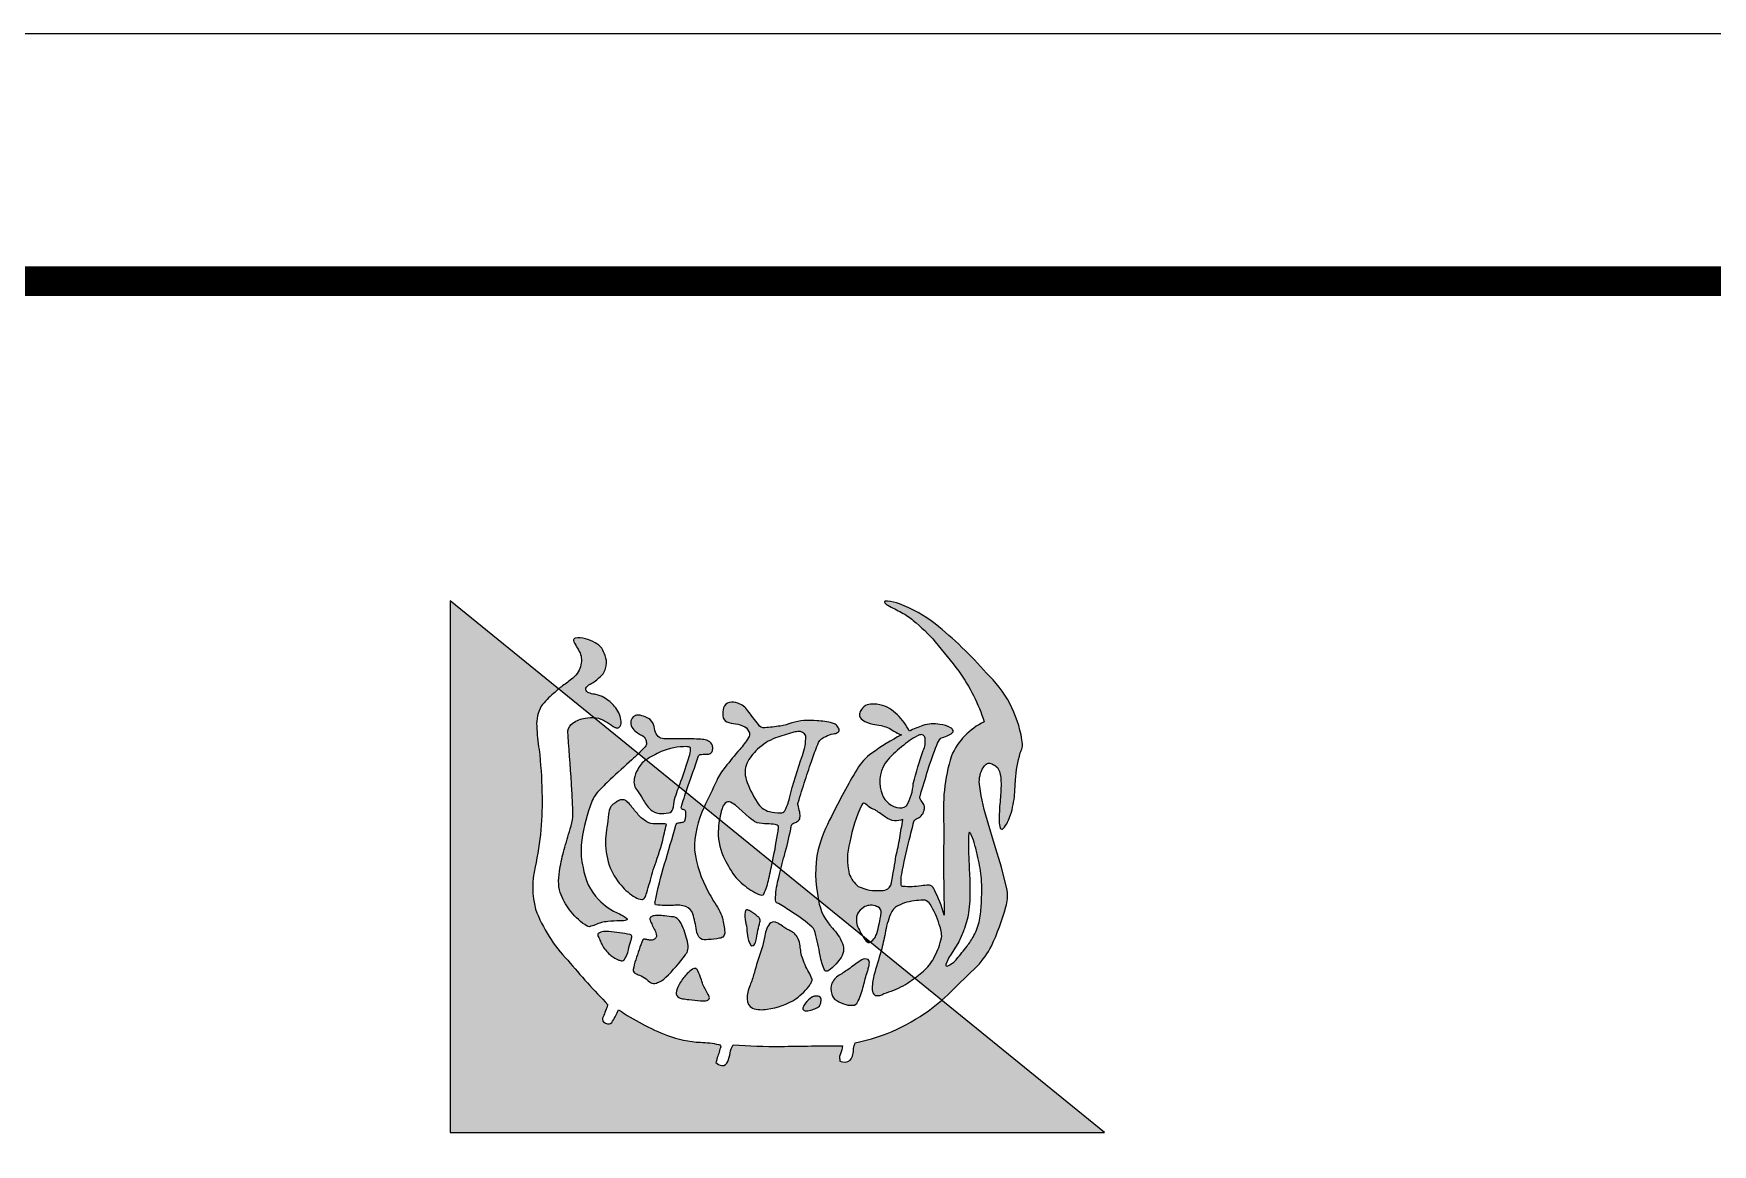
# Model space of a CAD drawing. Extents: x -336391 to 664021, y -458009 to -178412.
# Drawn here: x -225380 to -218602, y -327124 to -322639 of the extents above; entities that cross this region are included whole.
import ezdxf

# ---------------------------------------------------------------- set-up
doc = ezdxf.new("R2010")
doc.units = 0
doc.header["$LTSCALE"] = 1000
doc.header["$MEASUREMENT"] = 0
doc.layers.get('0').update_dxf_attribs({"linetype": 'CONTINUOUS'})
doc.layers.add('图框', color=7, linetype='CONTINUOUS')

msp = doc.modelspace()

# ---------------------------------------------------------------- hatches: boundary and pattern name
for points in [[(-223018.5, -326580.3, -0.055111), (-223042.7, -326626.1, -0.399817), (-223062.4, -326636.8, -0.15154), (-223079.1, -326629.6, -0.301448), (-223080.8, -326609.3, 0.010306), (-223061.5, -326559.9, -0.01851), (-223223.3, -326380.3, -0.103184), (-223353.5, -326174.4, -0.120959), (-223355.3, -326003.9, 0.063512), (-223328, -325702.1, 0.024265), (-223339, -325530, -0.039016), (-223348.7, -325435.6, -0.148803), (-223330.3, -325354.9, -0.063522), (-223280.5, -325303.6, -0.021561), (-223260.2, -325285), (-223698.6, -324928.8), (-223698.6, -327076.1), (-221056, -327076.1), (-221713.4, -326541.9, -0.02734), (-221783.1, -326595.7, -0.056811), (-221933.5, -326675.7, -0.043653), (-222062.8, -326713.9, 0.070224), (-222069.4, -326736.9, -0.155586), (-222083, -326783.7, -0.268078), (-222125.1, -326788, 0.046034), (-222126.7, -326772.7, -0.10837), (-222122.5, -326758.2, 0.067272), (-222114.6, -326726.7, 0.007869), (-222364.2, -326728.7, -0.018474), (-222555.6, -326722.4, 0.089356), (-222567.9, -326754.8, -0.084297), (-222577.7, -326788.8, -0.378712), (-222602.1, -326805.3, -0.129516), (-222625.7, -326793.9, 0.010082), (-222621, -326779.6, -0.06366), (-222613.6, -326757, -0.047427), (-222606.3, -326731.7, 0.412458), (-222613.3, -326720.8, 0.04646), (-222687.6, -326711.8, -0.083304), (-222821.2, -326683.8, -0.056916)], [(-223087.5, -325231.1, 0.150805), (-223068, -325191.1, 0.118181), (-223072.3, -325150.6, 0.061251), (-223086.6, -325120.9, 0.110829), (-223113.2, -325098.2, 0.065976), (-223151.9, -325082.7, 0.129921), (-223195, -325080.7, 0.40681), (-223200.1, -325089.6, 0.07663), (-223191.5, -325108.8, -0.019502), (-223176.9, -325133.3, -0.085799), (-223168.8, -325158.7, -0.150999), (-223180.9, -325215.5, -0.086307), (-223203.5, -325242.1, -0.019332), (-223244.4, -325272.6, 0.015742), (-223260.2, -325285), (-223118.1, -325400.5, -0.014783), (-223110.1, -325401.3, -0.092021), (-223070.5, -325416, -0.021612), (-223039.7, -325436.1, 0.020501), (-223034.3, -325439.3, -0.138406), (-223033.5, -325440.2, -0.004327), (-223028.6, -325441.6, 0.041521), (-223022.9, -325442.8, 0.017006), (-223017.3, -325440.8, 0.175362), (-223010, -325432.1, 0.115175), (-223008.6, -325409.7, 0.133458), (-223034.3, -325355.9, 0.090138), (-223077.5, -325319.4, 0.068529), (-223109.7, -325307.9, -0.013934), (-223133.6, -325302.7, -0.201719), (-223149, -325291.8, -0.378426), (-223147.2, -325276.8, -0.084166), (-223126.5, -325262.1, 0.070184)], [(-223118.1, -325400.5, 0.064867), (-223153.2, -325402.6, 0.116531), (-223201.7, -325422.2, 0.208218), (-223222.7, -325453.9, 0.02194), (-223222.1, -325473.6, -0.003556), (-223206.6, -325696.2, -0.008585), (-223203.4, -325771.8, -0.036626), (-223204.4, -325813.7, -0.030322), (-223216.8, -325861, 0.008639), (-223240.8, -325944.1, 0.029199), (-223257, -326021.2, 0.047639), (-223260.1, -326073.6, 0.083135), (-223251.2, -326115, 0.077424), (-223210.1, -326184.5, 0.095524), (-223144.9, -326242.8, 0.133345), (-223136, -326245.1, 0.037671), (-223112.7, -326237.3, -0.074764), (-223061.7, -326224, -0.017227), (-223012.6, -326221.4, 0.103318), (-222985.6, -326217.7, 0.529251), (-222984.4, -326212.1, 0.058891), (-223015.2, -326193.4, -0.106556), (-223099.2, -326135.4, -0.157893), (-223161.6, -326005.7, -0.090292), (-223168.7, -325915.5, -0.061166), (-223133.3, -325758.2, -0.11155), (-223103.6, -325702.4, -0.016825), (-223052.4, -325651.3, -0.002917), (-222964.3, -325570.6, 0.013927), (-222938.3, -325546.6)], [(-222655.5, -325495.5, 0.018572), (-222656.4, -325495.5), (-222656.4, -325494.6, 0.06936), (-222663, -325491.9, 0.047212), (-222685.7, -325488.2, 0.024282), (-222722.8, -325487, -0.000753), (-222792.4, -325486.9, -0.013374), (-222835.2, -325485.8, -0.164458), (-222858.1, -325477.5, -0.15617), (-222871.6, -325452.8, 0.064833), (-222880.7, -325421.4, 0.17195), (-222905.2, -325400.6, 0.077232), (-222931.8, -325391.5, 0.099365), (-222948.3, -325391.9, 0.128164), (-222960, -325398.2, 0.199677), (-222968.8, -325419.3, 0.156287), (-222961.4, -325444.6, 0.086381), (-222942.4, -325462.5, 0.029794), (-222924.6, -325472.1, -0.218512), (-222908.7, -325490.4, -0.050196), (-222905.4, -325507.4, -0.223734), (-222913.8, -325521.2, -0.013892), (-222938.3, -325546.6), (-222908.2, -325571, -0.00619), (-222846.8, -325537.5, -0.093205), (-222743, -325518, -0.103421), (-222730.9, -325520.5, -0.384925), (-222727.5, -325527.2, -0.045853), (-222733.2, -325558.1, -0.014561), (-222766.5, -325658, 0.006316), (-222774.8, -325679.4), (-222746.5, -325702.4, -0.003465), (-222741.2, -325686.9, -0.002724), (-222695, -325555, -0.338072), (-222683.2, -325549.2, 0.005218), (-222656, -325548.2, 0.309415), (-222651.2, -325546.5, 0.132077), (-222644.6, -325542.7, 0.147744), (-222638.5, -325530.6, 0.135646), (-222639.8, -325513.8, 0.18433)], [(-222034, -326281.4, 0.010654), (-222028.7, -326289.4, 0.091005), (-222014.1, -326306.7, 0.311976), (-222002, -326307.4)]]:
    msp.add_hatch(color=256).paths.add_polyline_path(points)
h = msp.add_hatch(color=256)
h.paths.add_polyline_path([(-221537.1, -325591.2, -0.266995), (-221522.6, -325584.5, -0.078548), (-221508.7, -325589.4, -0.061401), (-221493.4, -325598.3, -0.140506), (-221480.5, -325618.4, -0.075077), (-221474.3, -325667.5, -0.023792), (-221478, -325740.5, 0.028581), (-221481.9, -325818.5, 0.083513), (-221477.4, -325847.2, 0.556873), (-221465.1, -325848.9, 0.099876), (-221435.7, -325792.9, 0.058859), (-221419.7, -325711.5, 0.00868), (-221416.2, -325652.1, -0.055868), (-221396.6, -325543.2, 0.012909), (-221388.8, -325522.5, 0.07627), (-221390.2, -325489.9, 0.168287), (-221533.6, -325221, 0.045812), (-221739.7, -325022.7, 0.082299), (-221884.8, -324941.5, 0.045024), (-221932.7, -324930.6, 0.184323), (-221944.7, -324932.2, 0.401214), (-221943.6, -324937.2, 0.073894), (-221930.9, -324947.2, 0.009968), (-221875.6, -324976.4, -0.045085), (-221828.4, -325008.2, -0.042435), (-221739.7, -325094.9, -0.014659), (-221644.8, -325213.4, -0.075958), (-221542, -325418, 0.183281), (-221674.9, -325555.3, 0.093166), (-221704.9, -325834.5, 0.002645), (-221705.9, -325919.6), (-221606.2, -325919.6, -0.021718), (-221604.6, -325869.9, -0.060902), (-221603.3, -325865.3, -0.750169), (-221599, -325865.6, -0.062141), (-221593.3, -325876.2, -0.02804), (-221580, -325915.5, -0.001207), (-221578.9, -325919.6), (-221499.2, -325919.6), (-221501.3, -325913), (-221526.3, -325826.9, -0.042759), (-221560.1, -325678.4, -0.166183), (-221549.9, -325608.6, -0.02967)])
h.paths.add_polyline_path([(-221671.4, -325461.8, 0.337691), (-221667.5, -325453.7, 0.234051), (-221678, -325441.7, 0.085029), (-221721.1, -325428, 0.109404), (-221790.1, -325432.5, 0.027051), (-221844.5, -325455.5, 0.096966), (-221892.6, -325389.8, 0.147389), (-221963.5, -325348.7, 0.110178), (-222014.2, -325349.3, 0.193659), (-222037.5, -325368.4, 0.105864), (-222045.4, -325385.5, 0.322715), (-222033.5, -325410.4, 0.090222), (-221991.3, -325426.6, 0.021428), (-221958.8, -325433.2, -0.062248), (-221933, -325440.5, -0.0489), (-221906.9, -325455.1, 0.061445), (-221876.1, -325470.8, 0.045204), (-221995.8, -325544.7, 0.105153), (-222055.5, -325608.5, 0.017534), (-222159.3, -325799.5, 0.04727), (-222208.8, -325919.6), (-222088.7, -325919.6, -0.016538), (-222084.7, -325904.3, -0.06987), (-222036.2, -325752.5, -0.55525), (-222020, -325749.7, 0.087068), (-221997.4, -325767.1, 0.000587), (-221983, -325772.9, 0.051645), (-221979.3, -325775.7, 0.002312), (-221940.9, -325802.1, 0.1078), (-221904.4, -325818.1, 0.06971), (-221870.4, -325812.1, -0.002349), (-221883.4, -325886.1, -0.014725), (-221889, -325919.6), (-221851.2, -325919.6, -0.003665), (-221845.1, -325895.3, -0.003176), (-221826.1, -325819.7, -0.214328), (-221815, -325809.5, 0.079005), (-221796.4, -325797.3, 0.136284), (-221785.1, -325775.8, 0.042038), (-221783.1, -325762.6, 0.121208), (-221785.9, -325752.1, 0.033156), (-221796.6, -325736.1, -0.089896), (-221801.6, -325725.3, -0.153361), (-221799.9, -325713.6, -0.00558), (-221769.3, -325612.6, -0.02004), (-221733.8, -325511.5, -0.10938), (-221717.4, -325483.6, 0.024126), (-221692.4, -325474.6, 0.094696)])
h.paths.add_polyline_path([(-221780.8, -325484.1, -0.143663), (-221788.5, -325533.6, 0.018808), (-221828.4, -325666.3, -0.117601), (-221856, -325757.5, -0.229986), (-221894.9, -325763.8, -0.2857), (-221957.9, -325698.2, -0.267121), (-221931.3, -325571.6, -0.053371), (-221867.2, -325512.1, -0.07094), (-221803.4, -325470.7, -0.49062)], flags=16)
h = msp.add_hatch(color=256)
h.paths.add_polyline_path([(-222130, -325444, 0.083086), (-222140, -325430, 0.127732), (-222154.7, -325422.8, 0.060999), (-222217.2, -325413.8, 0.050289), (-222269.9, -325412.7, 0.061315), (-222319.5, -325422, -0.058239), (-222365.6, -325434.7, -0.023274), (-222428.2, -325441.5, -0.318074), (-222453.5, -325429, -0.012807), (-222496.3, -325373, 0.176594), (-222537.4, -325342.9, 0.141446), (-222571.6, -325339.3, 0.254042), (-222594.3, -325360.7, 0.094349), (-222597.1, -325394.2, 0.272202), (-222581.3, -325417.3, 0.06938), (-222546.7, -325425.4, -0.099001), (-222508.3, -325437.9, -0.173209), (-222490.5, -325461.7, -0.244282), (-222494, -325481.6, -0.042049), (-222529.4, -325529.5, 0.019533), (-222588, -325601, 0.074328), (-222622, -325654.4, -0.003717), (-222673.3, -325761.9), (-222611.1, -325812.5, -0.03259), (-222600.8, -325768.7, -0.114709), (-222588, -325746.5), (-222581.7, -325741.9), (-222577.4, -325740.3), (-222571.6, -325740.6), (-222566.2, -325742.3), (-222546.7, -325754.5), (-222532.8, -325766), (-222491.4, -325803.5), (-222477.6, -325814.6), (-222476.7, -325814.6, 0.137325), (-222459.2, -325825.1, 0.052206), (-222418.6, -325829.9, -0.039081), (-222385.5, -325832.4, -0.061234), (-222377.6, -325834.4, -0.389955), (-222372.4, -325841.8, -0.015439), (-222374.3, -325858.7, -0.009793), (-222395.2, -325975.2, -0.001555), (-222397.4, -325986.1), (-222363.9, -326013.3, -0.005675), (-222349, -325957.1, 0.021764), (-222323.5, -325851.1, -0.037231), (-222318.8, -325832.1, -0.166808), (-222312.1, -325827.1, 0.014415), (-222296.7, -325820.8, 0.232872), (-222285.9, -325804.8, 0.087887), (-222286.9, -325782.9, 0.002273), (-222294.1, -325752, -0.178357), (-222293.4, -325743.4, -0.001216), (-222265.1, -325653.6, -0.011476), (-222235.6, -325566.5, -0.017032), (-222210.8, -325501.2, -0.192629), (-222181.8, -325476.7, -0.05264), (-222152.4, -325466.2, 0.121865), (-222131.7, -325459.9, 0.384919)])
h.paths.add_polyline_path([(-222384.6, -325482.7, -0.021509), (-222315.4, -325461.4, -0.053885), (-222294, -325457.4, -0.363115), (-222262.7, -325475, -0.093078), (-222276, -325554.4, 0.023125), (-222328.5, -325726.5, -0.067346), (-222347.6, -325777.3, -0.278742), (-222364.7, -325785.8, -0.067064), (-222409.2, -325780.1, -0.223721), (-222458.4, -325742, -0.070697), (-222502.8, -325650.8, -0.171192), (-222501.2, -325586.5, -0.090372), (-222457, -325528, -0.097027)], flags=16)
h = msp.add_hatch(color=256)
h.paths.add_polyline_path([(-222774.8, -325679.4), (-222908.2, -325571, 0.122439), (-222940.8, -325609.9, 0.077208), (-222955.1, -325647.9, 0.221374), (-222942.9, -325696.4, -0.044103), (-222920.3, -325729.5, 0.092474), (-222889.8, -325771.7, 0.149827), (-222855.1, -325787.7, 0.078107), (-222816.3, -325785.6, 0.300992), (-222799, -325770.2, 0.003448), (-222792.2, -325731, -0.014936)])
h.paths.add_polyline_path([(-222711.8, -325936.3, -0.118411), (-222673.3, -325761.9), (-222746.5, -325702.4, 0.013731), (-222765.7, -325764.7, 0.354128), (-222761.5, -325770.3, 0.149403), (-222761.6, -325771.2, -0.033756), (-222753.9, -325773.6, -0.301225), (-222746.7, -325781.4, -0.067966), (-222750.2, -325817.1, -0.155357), (-222761.6, -325823.1, -0.0383), (-222779.1, -325825.9, 0.394404), (-222786.7, -325835.2, -0.002997), (-222832.6, -325991.7, 0.027314), (-222870.8, -326144.7, 0.262389), (-222868.6, -326156.6, 0.054171), (-222797.2, -326159, -0.120269), (-222746.8, -326164.1, -0.238212), (-222718.7, -326193.2, -0.030328), (-222703.7, -326259.8, 0.177342), (-222688.1, -326293, 0.189169), (-222656.4, -326297, 0.024901), (-222610.6, -326291.6, 0.43233), (-222589.8, -326266.7, 0.054023), (-222599.3, -326211.1, 0.072563), (-222613.5, -326175.3, -0.024272), (-222656.4, -326103.9, -0.09052)])
h.paths.add_polyline_path([(-222397.4, -325986.1), (-222611.1, -325812.5, 0.02545), (-222615.1, -325847.4, 0.128799), (-222595.5, -325960.7, 0.044216), (-222550, -326039.6, 0.076323), (-222491.8, -326092.1, 0.034366), (-222460.1, -326110.9, 0.076032), (-222438.6, -326117.5, 0.341488), (-222432.3, -326113.2, 0.069217), (-222411.7, -326050.2, 0.009229)])
h.paths.add_polyline_path([(-222363.9, -326013.3, 0.003269), (-222371.9, -326045.9, 0.051211), (-222384.6, -326126, 0.204101), (-222380.2, -326148.1, -0.011598), (-222326.2, -326180.6, -0.044991), (-222245.6, -326239.4, -0.200983), (-222224.3, -326269.1, -0.006426), (-222204.4, -326360.7, 0.079721), (-222185.6, -326420.7, 0.326464), (-222177.6, -326424.7, 0.087838), (-222168.6, -326421, 0.087656), (-222125, -326375.6, 0.286319), (-222114, -326312.6, 0.076349), (-222154.8, -326250.5, -0.160397), (-222210.9, -326137.6), (-222210.9, -326137.6)])
h.paths.add_polyline_path([(-221823, -326452.9), (-221958.2, -326343, 0.007087), (-221987.6, -326442.5, 0.070922), (-221994, -326499.6, 0.248353), (-221983, -326522.5, 0.199635), (-221946.9, -326515, -0.006886), (-221907.4, -326501.4, 0.05678), (-221833.9, -326460.7, 0.006803)])
h = msp.add_hatch(color=256)
h.paths.add_polyline_path([(-222833.2, -325866.5, -0.011586), (-222825.4, -325831.7, 0.253288), (-222826.3, -325830.8, 0.095247), (-222844.7, -325829.9, -0.0106), (-222869.9, -325829.8, -0.133876), (-222904, -325821.5, -0.082431), (-222938.6, -325792.8, -0.01622), (-222968.1, -325757.5, 0.042319), (-222985.1, -325738.5, 0.140851), (-223000.1, -325732.4, 0.145933), (-223019.2, -325736.8, 0.038492), (-223033.5, -325745.6), (-223034.3, -325745.6, 0.000616), (-223037.8, -325749, 0.032553), (-223042.5, -325752.3, 0.095329), (-223050.8, -325762.1, 0.096767), (-223058.8, -325791.2, -0.001525), (-223065.3, -325842.7, 0.034244), (-223071.1, -325890.1, 0.085899), (-223056.3, -325996, 0.097395), (-223007.8, -326077.9, 0.083463), (-222951, -326126.2, 0.098864), (-222924.2, -326135.5, 0.30663), (-222914.9, -326130.6, 0.075685), (-222904.5, -326107.5, 0.009946), (-222881.6, -326025.8, -0.023424), (-222867.1, -325983.1, 0.034776)])
h.paths.add_polyline_path([(-222965.1, -326286.2, 0.321528), (-222971.2, -326276.6, 0.021484), (-223058, -326264.9, 0.022843), (-223078.6, -326264.4, 0.102534), (-223090.1, -326267.1, 0.130045), (-223100.1, -326273.1, 0.267367), (-223101.3, -326283.2, -0.005872), (-223091.3, -326303.9, 0.058515), (-223082.3, -326323.5, 0.081344), (-223049.2, -326361.1, 0.099387), (-223017.1, -326379.8, 0.035917), (-223004.5, -326382.9, 0.245908), (-222997.2, -326380.1, 0.105203), (-222978.4, -326338.4, -0.034055), (-222968.4, -326301.7, 0.056891)])
h.paths.add_polyline_path([(-222748.4, -326358.3, 0.245812), (-222738.5, -326314.8, 0.065072), (-222761.6, -326241.7, 0.134826), (-222762, -326239.7, -0.114996), (-222762.5, -326237.4, 0.061748), (-222777.7, -326215.3, 0.16919), (-222796, -326205.8, 0.009694), (-222832.6, -326201.5, 0.017654), (-222856.8, -326199.7, 0.044621), (-222874, -326200.6, 0.15913), (-222889.3, -326207.2, 0.263058), (-222891.4, -326217.3, 0.037983), (-222872, -326259.4, -0.091013), (-222865.3, -326281.4, -0.183458), (-222870, -326292.3, -0.186991), (-222882.8, -326298.9, -0.076588), (-222897.4, -326298.3, 0.012233), (-222912.3, -326295.8, 0.175338), (-222920.7, -326297.8, 0.023216), (-222948.9, -326378.8, 0.04069), (-222959.1, -326418.4, 0.28537), (-222952.2, -326432.4, 0.048651), (-222934.1, -326440.4, -0.083296), (-222907, -326456.2, 0.044689), (-222889.4, -326470.4, 0.196761), (-222865.9, -326472.7, 0.127879), (-222827.9, -326449.4, 0.050671)])
h.paths.add_polyline_path([(-222678.3, -326478.2, 0.013244), (-222683.8, -326460.1, 0.042352), (-222699.3, -326422.1, 0.086452), (-222705.4, -326414.2, 0.181931), (-222713.2, -326413.7, 0.105167), (-222736.3, -326429.8, 0.063777), (-222768.2, -326469.1, 0.079039), (-222784.7, -326505.8, 0.295118), (-222779.6, -326527.9, 0.12746), (-222760.1, -326535.7, 0.051219), (-222734.5, -326538.7, -0.006938), (-222687.3, -326544.2, 0.101871), (-222660, -326542.2, 0.282022), (-222651.9, -326532.6, 0.127329), (-222656, -326520), (-222656.4, -326519.9, -0.004335)])
h.paths.add_polyline_path([(-222250.1, -326428.8, -0.058552), (-222277.6, -326367.4, -0.043685), (-222286.5, -326315.4, 0.088622), (-222296.9, -326286.5, 0.151789), (-222329.9, -326259.1, -0.046532), (-222363.7, -326237.9, 0.04555), (-222378.5, -326229.4, 0.043142), (-222384.6, -326227.2), (-222384.7, -326226.5, 0.251715), (-222408.6, -326233.4, 0.137334), (-222429.3, -326289.1, -0.022108), (-222440.7, -326337.5, 0.025269), (-222471.4, -326434, -0.028381), (-222487.6, -326481.5, 0.095667), (-222499.7, -326537.9, 0.266705), (-222477.6, -326574.4, 0.133638), (-222419, -326577.8, 0.117773), (-222302.1, -326535.7, 0.081266), (-222244.5, -326477.7, 0.080524), (-222238.2, -326463.8), (-222238.1, -326463), (-222237.3, -326462.1), (-222237.3, -326456.1), (-222238.1, -326456, 0.059624)])
h.paths.add_polyline_path([(-222448.8, -326211.1, 0.121011), (-222457.4, -326203.4, 0.051248), (-222487.9, -326181.6, 0.077555), (-222499, -326177, 0.238499), (-222504.6, -326178.5, 0.167798), (-222506.8, -326185.3, 0.09655), (-222506.3, -326225.4, -0.014406), (-222502.2, -326242.2, -0.00033), (-222497.6, -326280.3, 0.1059), (-222484.6, -326319.3, 0.313865), (-222474.8, -326321, 0.231713), (-222464.4, -326303.8, 0.026659), (-222456, -326259.1, -0.007425), (-222447.5, -326225.7, 0.16995)])
h.paths.add_polyline_path([(-222203.8, -326556.6, 0.082015), (-222200.6, -326537.6, 0.360369), (-222212.9, -326525.6, 0.094324), (-222226.8, -326525.9, 0.109868), (-222232.5, -326527.1, -0.017853), (-222237.3, -326529.3), (-222238.2, -326529.3, 0.095638), (-222263.9, -326554.2, 0.069381), (-222274.4, -326572.5, 0.391778), (-222269.7, -326582.8, 0.16265), (-222248.7, -326583.3, 0.029698), (-222238.2, -326580.3), (-222237.3, -326580.3, 0.027865), (-222214.8, -326571.5, 0.232972)])
h.paths.add_polyline_path([(-222013.8, -326426.4, -0.00792), (-222011.1, -326418.7, -0.04061), (-222008.8, -326410.1, 0.057732), (-222006, -326394.7, 0.231089), (-222010.9, -326377.4, 0.223752), (-222036.5, -326378.9, 0.032861), (-222083, -326411.9, -0.012035), (-222122.7, -326438.1, 0.160241), (-222156.9, -326473.1, 0.160304), (-222157.5, -326517.4, 0.221951), (-222137.8, -326543, 0.080228), (-222100.8, -326559, 0.124433), (-222065.9, -326561.5, 0.177577), (-222050.9, -326545, 0.06059), (-222029.9, -326483.7, -0.013372)])
h = msp.add_hatch(color=256)
h.paths.add_polyline_path([(-221602.9, -326005.5, -0.00262), (-221605.3, -325946.7, -0.01182), (-221606.2, -325919.6), (-221705.9, -325919.6, 0.006126), (-221705, -326116.7, 0.002492), (-221703.3, -326198.3, 0.048247), (-221744.5, -326093.7, 0.065909), (-221753.8, -326081.3, 0.224936), (-221766.2, -326077.6, 0.038284), (-221796.4, -326080, -0.06616), (-221870.8, -326082.6, -0.485088), (-221876.8, -326077.2, -0.101913), (-221874.8, -326033.3, -0.016956), (-221851.2, -325919.6), (-221889, -325919.6, -0.017973), (-221898.5, -325960, -0.010562), (-221915.3, -326058.1, -0.208845), (-221931.3, -326091.9, -0.11949), (-221956.6, -326098.8, -0.131776), (-222050.6, -326082.6, -0.127624), (-222087.3, -326031.1, -0.118385), (-222088.7, -325919.6), (-222208.8, -325919.6, 0.005191), (-222212.8, -325933.3, 0.105733), (-222210.9, -326137.6), (-222117.1, -326213.9), (-222058.3, -326213.9, -0.078177), (-222054, -326193.5, -0.129583), (-222028.9, -326167, -0.224047), (-221983, -326160.9, -0.071036), (-221981.6, -326161, 0.101063), (-221978.7, -326162.5, -0.019588), (-221975.2, -326163.4, -0.023828), (-221971.4, -326165, -0.322257), (-221958.6, -326189.5, -0.013384), (-221962.4, -326213.9), (-221927.6, -326213.9, -0.014271), (-221920.3, -326194.4, -0.194353), (-221890.8, -326160.2, -0.094044), (-221815.6, -326139.8, -0.035175), (-221781.2, -326138, -0.177154), (-221760.3, -326154.3, -0.054292), (-221731.2, -326213.9), (-221610.6, -326213.9, 0.016129), (-221605.2, -326188.5, 0.043741), (-221600, -326092.6, 0.012835)])
h.paths.add_polyline_path([(-221449.8, -326098), (-221472.2, -326004.8), (-221499.2, -325919.6), (-221578.9, -325919.6, -0.013434), (-221567.5, -325965.3, -0.01242), (-221558.9, -326009.3, -0.017255), (-221553.2, -326051, -0.024091), (-221553.8, -326151.7, -0.03797), (-221560.5, -326213.9), (-221469.6, -326213.9, 0.01383), (-221455.2, -326165.1, 0.116879)])
h.paths.add_polyline_path([(-221569.7, -326403.5, 0.068823), (-221513, -326323, 0.031999), (-221469.6, -326213.9), (-221560.5, -326213.9, -0.002893), (-221561.3, -326218.5, -0.072675), (-221583.9, -326281.1, -0.038888), (-221611.6, -326324, -0.02059), (-221653.3, -326374.8, -0.114728), (-221665.4, -326388, -0.052839), (-221686.7, -326401.8), (-221692.4, -326403.9), (-221697.3, -326403.7), (-221697.4, -326397), (-221684.9, -326370), (-221676.2, -326355.7), (-221644.5, -326306.5), (-221625.3, -326263), (-221625.3, -326260.4, 0.030329), (-221610.6, -326213.9), (-221731.2, -326213.9, -0.019139), (-221724, -326236.2, -0.131139), (-221714.3, -326290.1, -0.068706), (-221742.4, -326364.8, -0.106182), (-221781.6, -326418.7, -0.027075), (-221823, -326452.9), (-221713.4, -326541.9, 0.015633), (-221676.3, -326507.8, -0.009266)])
h = msp.add_hatch(color=256)
h.paths.add_polyline_path([(-221942.3, -326272.1, -0.041396), (-221927.6, -326213.9), (-221962.4, -326213.9, -0.011453), (-221966.7, -326234.5, -0.01007), (-221975.2, -326272.3, -0.034546), (-221984.2, -326289.5, -0.087737), (-222002, -326307.4), (-221958.2, -326343), (-221958.2, -326343, 0.020125)])
h.paths.add_polyline_path([(-222058.3, -326213.9), (-222117.1, -326213.9), (-222034, -326281.4, -0.051476), (-222054.5, -326240, -0.099669)])

# ---------------------------------------------------------------- linework, layer by layer
msp.add_lwpolyline([(-223698.6, -324928.8), (-223698.6, -327076.1), (-221056, -327076.1)], close=True)
msp.add_lwpolyline([(-221390.2, -325489.9, 0.168287), (-221533.6, -325221, 0.045812), (-221739.7, -325022.7, 0.082299), (-221884.8, -324941.5, 0.045024), (-221932.7, -324930.6, 0.184323), (-221944.7, -324932.2, 0.401214), (-221943.6, -324937.2, 0.073894), (-221930.9, -324947.2, 0.009968), (-221875.6, -324976.4, -0.045085), (-221828.4, -325008.2, -0.042435), (-221739.7, -325094.9, -0.014659), (-221644.8, -325213.4, -0.075958), (-221542, -325418, 0.183281), (-221674.9, -325555.3, 0.093166), (-221704.9, -325834.5, 0.00877), (-221705, -326116.7, 0.002492), (-221703.3, -326198.3, 0.048247), (-221744.5, -326093.7, 0.065909), (-221753.8, -326081.3, 0.224936), (-221766.2, -326077.6, 0.038284), (-221796.4, -326080, -0.06616), (-221870.8, -326082.6, -0.485088), (-221876.8, -326077.2, -0.101913), (-221874.8, -326033.3, -0.020622), (-221845.1, -325895.3, -0.003176), (-221826.1, -325819.7, -0.214328), (-221815, -325809.5, 0.079005), (-221796.4, -325797.3, 0.136284), (-221785.1, -325775.8, 0.042038), (-221783.1, -325762.6, 0.13569), (-221786.6, -325751, 0.030912), (-221796.6, -325736.1, -0.089896), (-221801.6, -325725.3, -0.153361), (-221799.9, -325713.6, -0.00558), (-221769.3, -325612.6, -0.02004), (-221733.8, -325511.5, -0.10938), (-221717.4, -325483.6, 0.024126), (-221692.4, -325474.6, 0.094696), (-221671.4, -325461.8, 0.397569), (-221668, -325452.2, 0.211166), (-221678, -325441.7, 0.085029), (-221721.1, -325428, 0.109404), (-221790.1, -325432.5, 0.027051), (-221844.5, -325455.5, 0.096966), (-221892.6, -325389.8, 0.147389), (-221963.5, -325348.7, 0.110178), (-222014.2, -325349.3, 0.193659), (-222037.5, -325368.4, 0.105864), (-222045.4, -325385.5, 0.322715), (-222033.5, -325410.4, 0.090222), (-221991.3, -325426.6, 0.021428), (-221958.8, -325433.2, -0.062248), (-221933, -325440.5, -0.0489), (-221906.9, -325455.1, 0.061445), (-221876.1, -325470.8, 0.045204), (-221995.8, -325544.7, 0.105153), (-222055.5, -325608.5, 0.017534), (-222159.3, -325799.5, 0.052474), (-222212.8, -325933.3, 0.105733), (-222210.9, -326137.6, 0.160397), (-222154.8, -326250.5, -0.076349), (-222114, -326312.6, -0.286319), (-222125, -326375.6, -0.087656), (-222168.6, -326421, -0.08033), (-222176.8, -326424.5, -0.368951), (-222185.7, -326420.4, -0.079318), (-222204.4, -326360.7, 0.006426), (-222224.3, -326269.1, 0.200983), (-222245.6, -326239.4, 0.044991), (-222326.2, -326180.6, 0.011598), (-222380.2, -326148.1, -0.204101), (-222384.6, -326126, -0.051211), (-222371.9, -326045.9, -0.008944), (-222349, -325957.1, 0.021764), (-222323.5, -325851.1, -0.037231), (-222318.8, -325832.1, -0.166808), (-222312.1, -325827.1, 0.014415), (-222296.7, -325820.8, 0.232872), (-222285.9, -325804.8, 0.087887), (-222286.9, -325782.9, 0.002324), (-222294.3, -325751.3, -0.163549), (-222293.4, -325743.4, -0.001216), (-222265.1, -325653.6, -0.011476), (-222235.6, -325566.5, -0.017032), (-222210.8, -325501.2, -0.192629), (-222181.8, -325476.7, -0.05264), (-222152.4, -325466.2, 0.121865), (-222131.7, -325459.9, 0.384919), (-222130, -325444, 0.083086), (-222140, -325430, 0.127732), (-222154.7, -325422.8, 0.060999), (-222217.2, -325413.8, 0.050289), (-222269.9, -325412.7, 0.061315), (-222319.5, -325422, -0.058239), (-222365.6, -325434.7, -0.023274), (-222428.2, -325441.5, -0.318074), (-222453.5, -325429, -0.012807), (-222496.3, -325373, 0.176594), (-222537.4, -325342.9, 0.141446), (-222571.6, -325339.3, 0.254042), (-222594.3, -325360.7, 0.094349), (-222597.1, -325394.2, 0.272202), (-222581.3, -325417.3, 0.06938), (-222546.7, -325425.4, -0.099001), (-222508.3, -325437.9, -0.176084), (-222490.4, -325462.1, -0.238335), (-222494, -325481.6, -0.042049), (-222529.4, -325529.5, 0.019533), (-222588, -325601, 0.074328), (-222622, -325654.4, -0.003717), (-222673.3, -325761.9, 0.118412), (-222711.8, -325936.3, 0.09052), (-222656.4, -326103.9, 0.024272), (-222613.5, -326175.3, -0.072563), (-222599.3, -326211.1, -0.054023), (-222589.8, -326266.7, -0.43233), (-222610.6, -326291.6, -0.024901), (-222656.4, -326297, -0.189169), (-222688.1, -326293, -0.177342), (-222703.7, -326259.8, 0.030328), (-222718.7, -326193.2, 0.238212), (-222746.8, -326164.1, 0.120269), (-222797.2, -326159, -0.054171), (-222868.6, -326156.6, -0.262389), (-222870.8, -326144.7, -0.027314), (-222832.6, -325991.7, 0.002997), (-222786.7, -325835.2, -0.42145), (-222778.3, -325825.8, 0.036527), (-222761.6, -325823.1, 0.155357), (-222750.2, -325817.1, 0.067966), (-222746.7, -325781.4, 0.301225), (-222753.9, -325773.6, 0.033756), (-222761.6, -325771.2, -0.149403), (-222761.5, -325770.3, -0.354128), (-222765.7, -325764.7, -0.017197), (-222741.2, -325686.9, -0.010154), (-222741.2, -325686.9, -0.002724), (-222695, -325555, -0.338072), (-222683.2, -325549.2, 0.005218), (-222656, -325548.2, 0.309415), (-222651.2, -325546.5, 0.132077), (-222644.6, -325542.7, 0.147744), (-222638.5, -325530.6, 0.135646), (-222639.8, -325513.8, 0.18433), (-222655.5, -325495.5, 0.018572), (-222656.4, -325495.5), (-222656.4, -325494.6, 0.071117), (-222663.2, -325491.8, 0.046841), (-222685.7, -325488.2, 0.024282), (-222722.8, -325487, -0.000753), (-222792.4, -325486.9, -0.013374), (-222835.2, -325485.8, -0.164458), (-222858.1, -325477.5, -0.15617), (-222871.6, -325452.8, 0.064833), (-222880.7, -325421.4, 0.17195), (-222905.2, -325400.6, 0.077232), (-222931.8, -325391.5, 0.099365), (-222948.3, -325391.9, 0.128164), (-222960, -325398.2, 0.199677), (-222968.8, -325419.3, 0.156287), (-222961.4, -325444.6, 0.086381), (-222942.4, -325462.5, 0.029794), (-222924.6, -325472.1, -0.218512), (-222908.7, -325490.4, -0.050196), (-222905.4, -325507.4, -0.223734), (-222913.8, -325521.2, -0.027824), (-222964.3, -325570.6, 0.002917), (-223052.4, -325651.3, 0.016825), (-223103.6, -325702.4, 0.11155), (-223133.3, -325758.2, 0.061166), (-223168.7, -325915.5, 0.090292), (-223161.6, -326005.7, 0.157893), (-223099.2, -326135.4, 0.106556), (-223015.2, -326193.4, -0.057352), (-222985.2, -326211.5, -0.620281), (-222985.6, -326217.7, -0.103318), (-223012.6, -326221.4, 0.017227), (-223061.7, -326224, 0.074764), (-223112.7, -326237.3, -0.037671), (-223136, -326245.1, -0.146442), (-223145.7, -326242.3, -0.094541), (-223210.1, -326184.5, -0.075684), (-223250.5, -326116.7, -0.086697), (-223260.1, -326073.6, -0.047639), (-223257, -326021.2, -0.029199), (-223240.8, -325944.1, -0.008639), (-223216.8, -325861, 0.030322), (-223204.4, -325813.7, 0.036626), (-223203.4, -325771.8, 0.008585), (-223206.6, -325696.2, 0.003541), (-223222, -325474.5, -0.022961), (-223222.7, -325453.9, -0.208218), (-223201.7, -325422.2, -0.116531), (-223153.2, -325402.6, -0.079727), (-223110.1, -325401.3, -0.092021), (-223070.5, -325416, -0.021612), (-223039.7, -325436.1, 0.020501), (-223034.3, -325439.3, -0.138406), (-223033.5, -325440.2, -0.004327), (-223028.6, -325441.6, 0.041521), (-223022.9, -325442.8, 0.017006), (-223017.3, -325440.8, 0.218913), (-223009.3, -325429.4, 0.100805), (-223008.6, -325409.7, 0.133458), (-223034.3, -325355.9, 0.090138), (-223077.5, -325319.4, 0.068529), (-223109.7, -325307.9, -0.013934), (-223133.6, -325302.7, -0.201719), (-223149, -325291.8, -0.33618), (-223148.4, -325278, -0.089843), (-223126.5, -325262.1, 0.067656), (-223088.7, -325232.4, 0.15691), (-223068, -325191.1, 0.118181), (-223072.3, -325150.6, 0.061251), (-223086.6, -325120.9, 0.110829), (-223113.2, -325098.2, 0.065976), (-223151.9, -325082.7, 0.126476), (-223193.9, -325080.5, 0.453262), (-223200.1, -325089.6, 0.07663), (-223191.5, -325108.8, -0.019502), (-223176.9, -325133.3, -0.085799), (-223168.8, -325158.7, -0.150999), (-223180.9, -325215.5, -0.086307), (-223203.5, -325242.1, -0.019332), (-223244.4, -325272.6, 0.037315), (-223280.5, -325303.6, 0.063522), (-223330.3, -325354.9, 0.148803), (-223348.7, -325435.6, 0.039016), (-223339, -325530, -0.024265), (-223328, -325702.1, -0.063512), (-223355.3, -326003.9, 0.120959), (-223353.5, -326174.4, 0.103184), (-223223.3, -326380.3, 0.01851), (-223061.5, -326559.9, -0.010306), (-223080.8, -326609.3, 0.301448), (-223079.1, -326629.6, 0.15154), (-223062.4, -326636.8, 0.399817), (-223042.7, -326626.1, 0.055111), (-223018.5, -326580.3, 0.056916), (-222821.2, -326683.8, 0.083304), (-222687.6, -326711.8, -0.046418), (-222613.4, -326720.7, -0.509372), (-222607.3, -326734.4, 0.042269), (-222613.6, -326757, 0.06366), (-222621, -326779.6, -0.010082), (-222625.7, -326793.9, 0.129516), (-222602.1, -326805.3, 0.378712), (-222577.7, -326788.8, 0.084297), (-222567.9, -326754.8, -0.089356), (-222555.6, -326722.4, 0.018474), (-222364.2, -326728.7, -0.007869), (-222114.6, -326726.7, -0.067272), (-222122.5, -326758.2, 0.10837), (-222126.7, -326772.7, -0.046034), (-222125.1, -326788, 0.268078), (-222083, -326783.7, 0.155586), (-222069.4, -326736.9, -0.070224), (-222062.8, -326713.9, 0.043653), (-221933.5, -326675.7, 0.056811), (-221783.1, -326595.7, 0.042991), (-221676.3, -326507.8, -0.009266), (-221569.7, -326403.5, 0.068823), (-221513, -326323, 0.045849), (-221455.2, -326165.1, 0.116879), (-221449.8, -326098), (-221472.2, -326004.8), (-221501.3, -325913), (-221526.3, -325826.9, -0.042759), (-221560.1, -325678.4, -0.166183), (-221549.9, -325608.6, -0.02967), (-221537.1, -325591.2, -0.266995), (-221522.6, -325584.5, -0.078548), (-221508.7, -325589.4, -0.061401), (-221493.4, -325598.3, -0.140506), (-221480.5, -325618.4, -0.075077), (-221474.3, -325667.5, -0.023792), (-221478, -325740.5, 0.028581), (-221481.9, -325818.5, 0.083513), (-221477.4, -325847.2, 0.561681), (-221465.1, -325848.8, 0.099708), (-221435.7, -325792.9, 0.059415), (-221419.6, -325710.7, 0.008566), (-221416.2, -325652.1, -0.055868), (-221396.6, -325543.2, 0.012909), (-221388.8, -325522.5, 0.07627)], format="xyb", close=True)
for points in [[(-222315.4, -325461.4, 0.021509), (-222384.6, -325482.7, 0.097027), (-222457, -325528, 0.090372), (-222501.2, -325586.5, 0.169889), (-222503, -325650.3, 0.071038), (-222458.4, -325742, 0.223721), (-222409.2, -325780.1, 0.067064), (-222364.7, -325785.8, 0.278742), (-222347.6, -325777.3, 0.067346), (-222328.5, -325726.5, -0.023125), (-222276, -325554.4, 0.093078), (-222262.7, -325475, 0.363115), (-222294, -325457.4, 0.053885), (-222315.4, -325461.4, 6.810958)], [(-221803.4, -325470.7, 0.07094), (-221867.2, -325512.1, 0.053371), (-221931.3, -325571.6, 0.267121), (-221957.9, -325698.2, 0.2857), (-221894.9, -325763.8, 0.229986), (-221856, -325757.5, 0.117601), (-221828.4, -325666.3, -0.018808), (-221788.5, -325533.6, 0.14456), (-221780.8, -325483.8, 0.484806), (-221803.4, -325470.7, 5.237074)], [(-222743, -325518, 0.093231), (-222846.8, -325537.5, 0.00619), (-222908.2, -325571, 0.122439), (-222940.8, -325609.9, 0.077208), (-222955.1, -325647.9, 0.223971), (-222942.5, -325696.8, -0.043458), (-222920.3, -325729.5, 0.092474), (-222889.8, -325771.7, 0.149827), (-222855.1, -325787.7, 0.078107), (-222816.3, -325785.6, 0.300992), (-222799, -325770.2, 0.003448), (-222792.2, -325731, -0.021253), (-222766.5, -325658, 0.014561), (-222733.2, -325558.1, 0.045853), (-222727.5, -325527.2, 0.360509), (-222730.4, -325520.7, 0.107188), (-222743, -325518, -16745.559379)], [(-222826.4, -325830.8, 0.094892), (-222844.7, -325829.9, -0.0106), (-222869.9, -325829.8, -0.133876), (-222904, -325821.5, -0.082431), (-222938.6, -325792.8, -0.01622), (-222968.1, -325757.5, 0.042319), (-222985.1, -325738.5, 0.140851), (-223000.1, -325732.4, 0.145933), (-223019.2, -325736.8, 0.038492), (-223033.5, -325745.6), (-223034.3, -325745.6, 0.000616), (-223037.8, -325749, 0.031804), (-223042.4, -325752.2, 0.096292), (-223050.8, -325762.1, 0.096767), (-223058.8, -325791.2, -0.001525), (-223065.3, -325842.7, 0.034244), (-223071.1, -325890.1, 0.085899), (-223056.3, -325996, 0.097395), (-223007.8, -326077.9, 0.083463), (-222951, -326126.2, 0.098864), (-222924.2, -326135.5, 0.30663), (-222914.9, -326130.6, 0.075685), (-222904.5, -326107.5, 0.009946), (-222881.6, -326025.8, -0.023424), (-222867.1, -325983.1, 0.034776), (-222833.2, -325866.5, -0.011586), (-222825.4, -325831.7, 0.266953), (-222826.4, -325830.8, -9.367818)], [(-222385.5, -325832.4, 0.039081), (-222418.6, -325829.9, -0.052206), (-222459.2, -325825.1, -0.137325), (-222476.7, -325814.6), (-222477.6, -325814.6), (-222491.4, -325803.5), (-222532.8, -325766), (-222546.7, -325754.5), (-222566.2, -325742.3), (-222571.6, -325740.6), (-222577.4, -325740.3), (-222581.7, -325741.9), (-222588, -325746.5, 0.11368), (-222600.7, -325768.5, 0.058255), (-222615.1, -325847.4, 0.128799), (-222595.5, -325960.7, 0.044216), (-222550, -326039.6, 0.076323), (-222491.8, -326092.1, 0.034366), (-222460.1, -326110.9, 0.072238), (-222439.7, -326117.3, 0.392565), (-222432.3, -326113.2, 0.069217), (-222411.7, -326050.2, 0.010784), (-222395.2, -325975.2, 0.009793), (-222374.3, -325858.7, 0.015439), (-222372.4, -325841.8, 0.389955), (-222377.6, -325834.4, 0.061234), (-222385.5, -325832.4, -16.613237)], [(-221870.4, -325812.1, -0.06971), (-221904.4, -325818.1, -0.1078), (-221940.9, -325802.1, -0.002312), (-221979.3, -325775.7, -0.051645), (-221983, -325772.9, -0.000587), (-221997.4, -325767.1, -0.087068), (-222020, -325749.7, 0.55525), (-222036.2, -325752.5, 0.06987), (-222084.7, -325904.3, 0.135187), (-222087.3, -326031.1, 0.127624), (-222050.6, -326082.6, 0.131776), (-221956.6, -326098.8, 0.11949), (-221931.3, -326091.9, 0.208845), (-221915.3, -326058.1, 0.010562), (-221898.5, -325960, 0.032706), (-221883.4, -325886.1, 0.002349), (-221870.4, -325812.1, 0.084937)], [(-221604.6, -325869.9, 0.033546), (-221605.3, -325946.7, 0.00262), (-221602.9, -326005.5, -0.012835), (-221600, -326092.6, -0.043741), (-221605.2, -326188.5, -0.046481), (-221625.3, -326260.4), (-221625.3, -326263), (-221644.5, -326306.5), (-221676.2, -326355.7), (-221684.9, -326370), (-221697.4, -326397), (-221697.3, -326402.2), (-221695.8, -326403.7), (-221692.4, -326403.9), (-221686.7, -326401.8, 0.052839), (-221665.4, -326388, 0.114728), (-221653.3, -326374.8, 0.02059), (-221611.6, -326324, 0.038888), (-221583.9, -326281.1, 0.072675), (-221561.3, -326218.5, 0.040867), (-221553.8, -326151.7, 0.024091), (-221553.2, -326051, 0.017255), (-221558.9, -326009.3, 0.01242), (-221567.5, -325965.3, 0.014641), (-221580, -325915.5, 0.02804), (-221593.3, -325876.2, 0.062141), (-221599, -325865.6, 0.750169), (-221603.3, -325865.3, 0.060902), (-221604.6, -325869.9, -13.357546)], [(-221920.3, -326194.4, 0.0557), (-221942.3, -326272.1, -0.020125), (-221958.2, -326343, 0.007087), (-221987.6, -326442.5, 0.070922), (-221994, -326499.6, 0.248353), (-221983, -326522.5, 0.199635), (-221946.9, -326515, -0.006886), (-221907.4, -326501.4, 0.05678), (-221833.9, -326460.7, 0.033884), (-221781.6, -326418.7, 0.106182), (-221742.4, -326364.8, 0.068706), (-221714.3, -326290.1, 0.131139), (-221724, -326236.2, 0.073508), (-221760.3, -326154.3, 0.177154), (-221781.2, -326138, 0.035175), (-221815.6, -326139.8, 0.094044), (-221890.8, -326160.2, 0.194353), (-221920.3, -326194.4, 1.395504)], [(-222874, -326200.6, 0.15913), (-222889.3, -326207.2, 0.288408), (-222891, -326218.2, 0.037176), (-222872, -326259.4, -0.091013), (-222865.3, -326281.4, -0.183458), (-222870, -326292.3, -0.186991), (-222882.8, -326298.9, -0.073503), (-222896.8, -326298.4, 0.012051), (-222911.5, -326295.9, 0.191959), (-222920.7, -326297.8, 0.023216), (-222948.9, -326378.8, 0.04069), (-222959.1, -326418.4, 0.28537), (-222952.2, -326432.4, 0.048651), (-222934.1, -326440.4, -0.083296), (-222907, -326456.2, 0.044689), (-222889.4, -326470.4, 0.196761), (-222865.9, -326472.7, 0.127879), (-222827.9, -326449.4, 0.050671), (-222748.4, -326358.3, 0.245812), (-222738.5, -326314.8, 0.065072), (-222761.6, -326241.7, 0.14855), (-222762, -326239.6, -0.105311), (-222762.5, -326237.4, 0.061748), (-222777.7, -326215.3, 0.172152), (-222796.3, -326205.8, 0.009599), (-222832.6, -326201.5, 0.017654), (-222856.8, -326199.7, 0.044621), (-222874, -326200.6, 14.039162)], [(-222457.4, -326203.4, 0.051248), (-222487.9, -326181.6, 0.074352), (-222498.5, -326177.1, 0.258738), (-222504.6, -326178.5, 0.167798), (-222506.8, -326185.3, 0.09655), (-222506.3, -326225.4, -0.014406), (-222502.2, -326242.2, -0.00033), (-222497.6, -326280.3, 0.1059), (-222484.6, -326319.3, 0.313865), (-222474.8, -326321, 0.231713), (-222464.4, -326303.8, 0.026659), (-222456, -326259.1, -0.007268), (-222447.7, -326226.4, 0.17843), (-222448.8, -326211.1, 0.121011), (-222457.4, -326203.4, -4.005973)], [(-221983, -326160.9, 0.224008), (-222028.9, -326167, 0.129583), (-222054, -326193.5, 0.179243), (-222054.5, -326240, 0.062164), (-222028.7, -326289.4, 0.091005), (-222014.1, -326306.7, 0.312007), (-222002, -326307.4, 0.087732), (-221984.2, -326289.5, 0.034546), (-221975.2, -326272.3, 0.01007), (-221966.7, -326234.5, 0.02484), (-221958.6, -326189.5, 0.322257), (-221971.4, -326165, 0.023828), (-221975.2, -326163.4, 0.019588), (-221978.7, -326162.5, -0.101063), (-221981.6, -326161, 0.071042), (-221983, -326160.9, 42.184609)], [(-222971.2, -326276.6, 0.021484), (-223058, -326264.9, 0.022843), (-223078.6, -326264.4, 0.102534), (-223090.1, -326267.1, 0.130045), (-223100.1, -326273.1, 0.297474), (-223100.8, -326284.3, -0.00558), (-223091.3, -326303.9, 0.058515), (-223082.3, -326323.5, 0.081344), (-223049.2, -326361.1, 0.099387), (-223017.1, -326379.8, 0.035917), (-223004.5, -326382.9, 0.291616), (-222996.4, -326378.9, 0.101893), (-222978.4, -326338.4, -0.0334), (-222968.7, -326302.4, 0.055709), (-222965.2, -326287.2, 0.351699), (-222971.2, -326276.6, 0.192035)], [(-222378.5, -326229.4, 0.043142), (-222384.6, -326227.2), (-222384.7, -326226.5, 0.251715), (-222408.6, -326233.4, 0.137334), (-222429.3, -326289.1, -0.022108), (-222440.7, -326337.5, 0.025269), (-222471.4, -326434, -0.028381), (-222487.6, -326481.5, 0.095667), (-222499.7, -326537.9, 0.266705), (-222477.6, -326574.4, 0.133638), (-222419, -326577.8, 0.117773), (-222302.1, -326535.7, 0.081266), (-222244.5, -326477.7, 0.080524), (-222238.2, -326463.8), (-222238.1, -326463), (-222237.3, -326462.1), (-222237.3, -326456.1), (-222238.1, -326456, 0.059624), (-222250.1, -326428.8, -0.058552), (-222277.6, -326367.4, -0.043685), (-222286.5, -326315.4, 0.088622), (-222296.9, -326286.5, 0.151789), (-222329.9, -326259.1, -0.046532), (-222363.7, -326237.9, 0.04555), (-222378.5, -326229.4, -0.637022)], [(-222713.2, -326413.7, 0.105167), (-222736.3, -326429.8, 0.063777), (-222768.2, -326469.1, 0.079039), (-222784.7, -326505.8, 0.295118), (-222779.6, -326527.9, 0.12746), (-222760.1, -326535.7, 0.051219), (-222734.5, -326538.7, -0.006938), (-222687.3, -326544.2, 0.096731), (-222661.3, -326542.5, 0.313514), (-222651.9, -326532.6, 0.118262), (-222655.5, -326520.8), (-222655.7, -326520), (-222656.4, -326519.9, -0.004335), (-222678.3, -326478.2, 0.013244), (-222683.8, -326460.1, 0.040921), (-222698.6, -326423.3, 0.09847), (-222705.4, -326414.2, 0.181931), (-222713.2, -326413.7, 6.785247)], [(-222036.5, -326378.9, 0.032861), (-222083, -326411.9, -0.012035), (-222122.7, -326438.1, 0.160241), (-222156.9, -326473.1, 0.160304), (-222157.5, -326517.4, 0.221951), (-222137.8, -326543, 0.080228), (-222100.8, -326559, 0.124433), (-222065.9, -326561.5, 0.177577), (-222050.9, -326545, 0.06059), (-222029.9, -326483.7, -0.013372), (-222013.8, -326426.4, -0.00792), (-222011.1, -326418.7, -0.04061), (-222008.8, -326410.1, 0.057732), (-222006, -326394.7, 0.231089), (-222010.9, -326377.4, 0.223752), (-222036.5, -326378.9, 2.735032)], [(-222238.2, -326529.3, 0.095638), (-222263.9, -326554.2, 0.069381), (-222274.4, -326572.5, 0.391778), (-222269.7, -326582.8, 0.16265), (-222248.7, -326583.3, 0.029698), (-222238.2, -326580.3), (-222237.3, -326580.3, 0.027865), (-222214.8, -326571.5, 0.232972), (-222203.8, -326556.6, 0.082015), (-222200.6, -326537.6, 0.360369), (-222212.9, -326525.6, 0.094324), (-222226.8, -326525.9, 0.122116), (-222233.1, -326527.4, -0.015671), (-222237.3, -326529.3), (-222238.2, -326529.3)]]:
    msp.add_lwpolyline(points, format="xyb")
at = {"layer": '图框'}
msp.add_line((-228877.3, -322638.7), (-207877.3, -322638.7), dxfattribs=at)
at = {"layer": '图框', "const_width": 120}
msp.add_lwpolyline([(-208877.3, -323638.7), (-226377.3, -323638.7), (-226377.3, -351338.7), (-208877.3, -351338.7)], close=True, dxfattribs=at)

doc.saveas('drawing.dxf')
